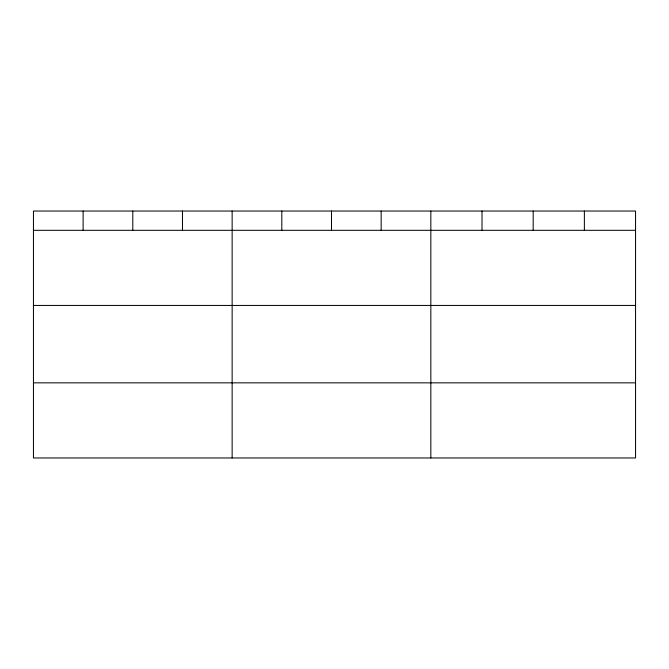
<?xml version="1.0" encoding="UTF-8"?>
<svg xmlns="http://www.w3.org/2000/svg" width="669" height="669" viewBox="0 0 669 669"><rect width="100%" height="100%" fill="white"/><g stroke="black" fill="none" stroke-linecap="round" stroke-linejoin="round"><path stroke-width="1" d="M635.55 305.44L635.55 211.036L33.45 211.036L33.45 457.964L635.55 457.964L635.55 305.44L33.45 305.44M33.45 230.312L635.55 230.312M33.45 382.844L635.55 382.844M584.371 211.036L584.371 230.312M533.193 211.036L533.193 230.312M482.014 211.036L482.014 230.312M430.836 211.036L430.836 457.964M381.163 211.036L381.163 230.312M331.49 211.036L331.49 230.312M281.816 211.036L281.816 230.312M232.143 211.036L232.143 457.964M182.47 211.036L182.47 230.312M132.797 211.036L132.797 230.312M83.123 211.036L83.123 230.312"/></g></svg>
